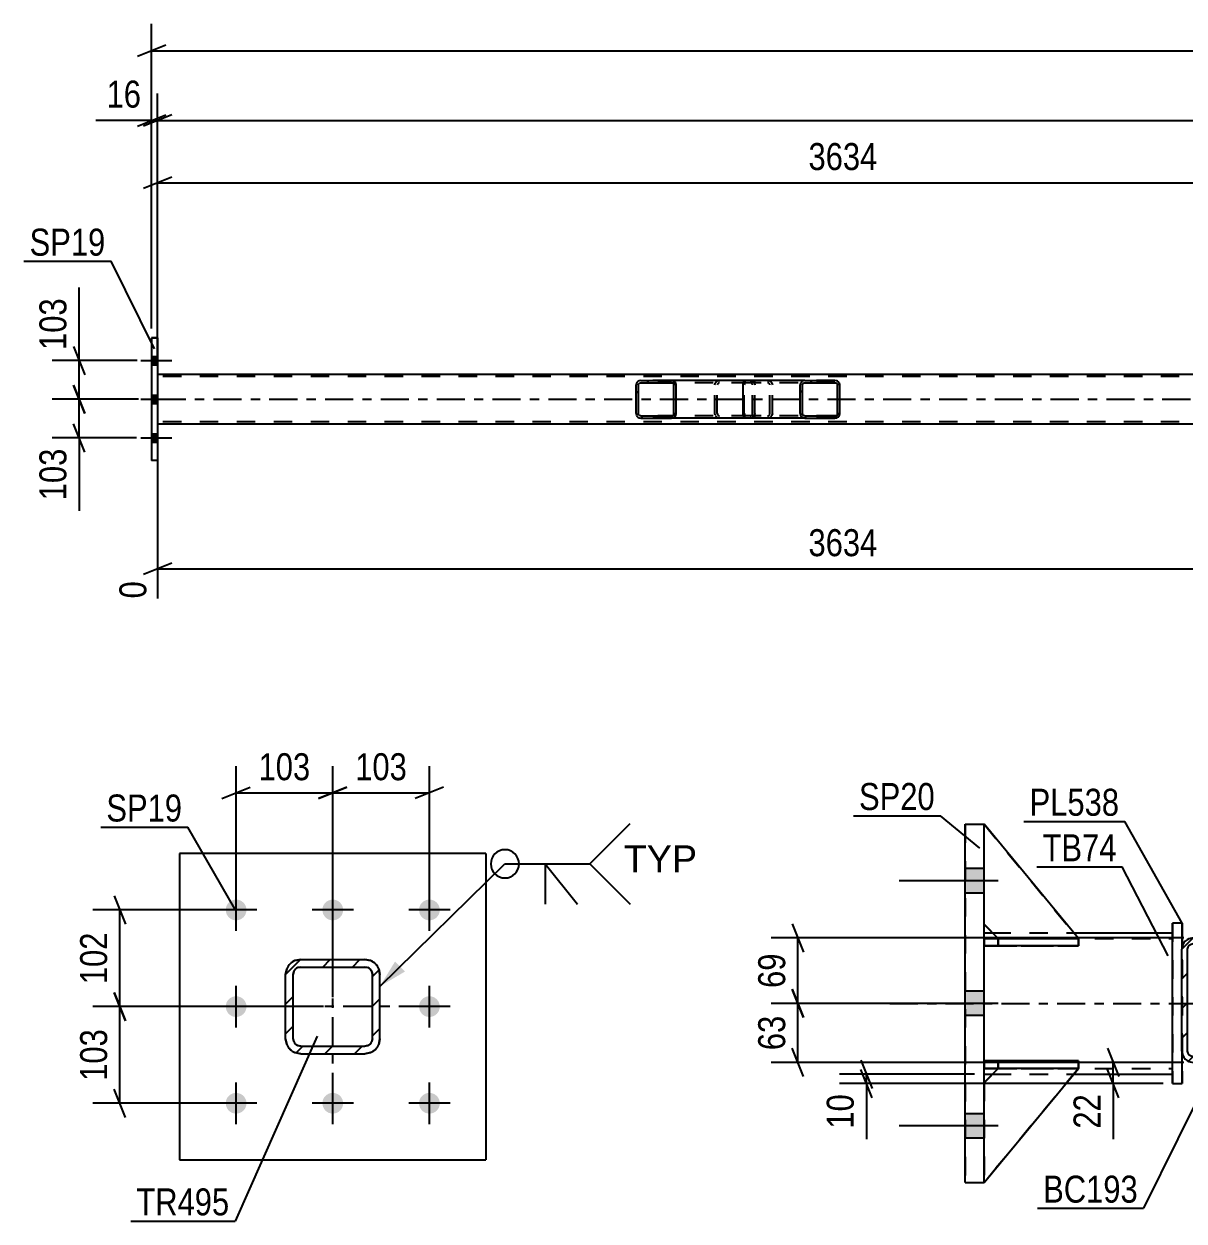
# Model space of a CAD drawing. Header units: millimetres. Extents: x 0 to 841, y 0 to 594.
# Drawn here: x 84.9 to 208, y 139 to 266 of the extents above; entities that cross this region are included whole.
import ezdxf

# ---------------------------------------------------------------- set-up
doc = ezdxf.new("R2010")
doc.units = ezdxf.units.MM
doc.linetypes.add('DXK_LINE_DOT2', pattern=[3.9198, 1.9599, -1.9599])
doc.linetypes.add('DXK_LINE_DOT3', pattern=[5.9187, 2.979, -0.9799, 0.9799, -0.9799])
doc.styles.add('Arial', font='ARIAL.TTF', dxfattribs={"height": 0.2})
doc.styles.add('Arial Narrow', font='ARIALN.TTF', dxfattribs={"height": 0.2})

# ---------------------------------------------------------------- blocks, each defined once
blk = doc.blocks.new('Bolt-318887337-7174 - 7061')
at = {"linetype": 'Continuous'}
for points in [[(107.42, 170.93, -1), (107.42, 173.13, -1)], [(117.67, 170.93, -1), (117.67, 173.13, -1)], [(127.92, 170.93, -1), (127.92, 173.13, -1)], [(107.42, 160.68, -1), (107.42, 162.88, -1)], [(127.92, 160.68, -1), (127.92, 162.88, -1)], [(107.42, 150.43, -1), (107.42, 152.63, -1)], [(117.67, 150.43, -1), (117.67, 152.63, -1)], [(127.92, 150.43, -1), (127.92, 152.63, -1)]]:
    blk.add_hatch(color=1, dxfattribs=at).paths.add_polyline_path(points)
at = {"color": 1, "linetype": 'Continuous'}
for p, q in [((107.42, 169.83), (107.42, 174.23)), ((117.67, 169.83), (117.67, 174.23)), ((127.92, 169.83), (127.92, 174.23)), ((109.62, 172.03), (105.22, 172.03)), ((119.87, 172.03), (115.47, 172.03)), ((130.12, 172.03), (125.72, 172.03)), ((107.42, 159.58), (107.42, 163.98)), ((127.92, 159.58), (127.92, 163.98)), ((109.62, 161.78), (105.22, 161.78)), ((130.12, 161.78), (125.72, 161.78)), ((107.42, 149.33), (107.42, 153.73)), ((117.67, 149.33), (117.67, 153.73)), ((127.92, 149.33), (127.92, 153.73)), ((109.62, 151.53), (105.22, 151.53)), ((119.87, 151.53), (115.47, 151.53)), ((130.12, 151.53), (125.72, 151.53))]:
    blk.add_line(p, q, dxfattribs=at)
blk = doc.blocks.new('Part-318887337-7181 - 7061')
at = {"linetype": 'Continuous'}
h = blk.add_hatch(dxfattribs=at)
h.set_pattern_fill('', scale=0.7, style=0, pattern_type=0)
h.set_pattern_definition([(45, (114.2654, 166.7812), (-1.57154, 1.57154), [])])
h.paths.add_polyline_path([(121.07, 166.78), (114.27, 166.78), (113.65, 166.66), (113.13, 166.31), (112.79, 165.79), (112.67, 165.18), (112.67, 158.38), (112.79, 157.77), (113.13, 157.25), (113.65, 156.9), (114.27, 156.78), (121.07, 156.78), (121.68, 156.9), (122.2, 157.25), (122.54, 157.77), (122.67, 158.38), (122.67, 165.18), (122.54, 165.79), (122.2, 166.31), (121.68, 166.66)])
h.paths.add_polyline_path([(121.8, 165.49), (121.87, 165.18), (121.87, 158.38), (121.8, 158.08), (121.63, 157.82), (121.37, 157.64), (121.07, 157.58), (114.27, 157.58), (113.96, 157.64), (113.7, 157.82), (113.53, 158.08), (113.47, 158.38), (113.47, 165.18), (113.53, 165.49), (113.7, 165.75), (113.96, 165.92), (114.27, 165.98), (121.07, 165.98), (121.37, 165.92), (121.63, 165.75)])
at = {"color": 7, "linetype": 'DXK_LINE_DOT3'}
for p, q in [((117.67, 151.78), (117.67, 171.78)), ((127.67, 161.78), (107.67, 161.78))]:
    blk.add_line(p, q, dxfattribs=at)
at = {"color": 7, "linetype": 'DXK_LINE_DOT2'}
for p, q in [((113.65, 166.66), (114.27, 166.78)), ((114.27, 166.78), (121.07, 166.78)), ((121.07, 166.78), (121.68, 166.66)), ((112.67, 165.18), (112.79, 165.79)), ((112.67, 158.38), (112.67, 165.18)), ((113.53, 165.49), (113.47, 165.18)), ((113.47, 158.38), (113.47, 165.18)), ((114.27, 165.98), (113.96, 165.92)), ((114.27, 165.98), (121.07, 165.98)), ((121.37, 165.92), (121.07, 165.98)), ((121.87, 165.18), (121.8, 165.49)), ((121.87, 158.38), (121.87, 165.18)), ((122.54, 165.79), (122.67, 165.18)), ((122.67, 158.38), (122.67, 165.18)), ((112.79, 157.77), (112.67, 158.38)), ((113.47, 158.38), (113.53, 158.08)), ((113.96, 157.64), (114.27, 157.58)), ((114.27, 157.58), (121.07, 157.58)), ((121.07, 157.58), (121.37, 157.64)), ((121.8, 158.08), (121.87, 158.38)), ((122.67, 158.38), (122.54, 157.77)), ((114.27, 156.78), (113.65, 156.9)), ((114.27, 156.78), (121.07, 156.78)), ((121.68, 156.9), (121.07, 156.78))]:
    blk.add_line(p, q, dxfattribs=at)
at = {"color": 2, "linetype": 'Continuous'}
for p, q in [((114.27, 166.78), (113.65, 166.66)), ((114.27, 166.78), (121.07, 166.78)), ((121.68, 166.66), (121.07, 166.78)), ((112.79, 165.79), (112.67, 165.18)), ((112.67, 158.38), (112.67, 165.18)), ((113.47, 165.18), (113.53, 165.49)), ((113.47, 158.38), (113.47, 165.18)), ((113.96, 165.92), (114.27, 165.98)), ((114.27, 165.98), (121.07, 165.98)), ((121.07, 165.98), (121.37, 165.92)), ((121.8, 165.49), (121.87, 165.18)), ((121.87, 158.38), (121.87, 165.18)), ((122.67, 165.18), (122.54, 165.79)), ((122.67, 158.38), (122.67, 165.18)), ((112.67, 158.38), (112.79, 157.77)), ((113.53, 158.08), (113.47, 158.38)), ((114.27, 157.58), (113.96, 157.64)), ((114.27, 157.58), (121.07, 157.58)), ((121.37, 157.64), (121.07, 157.58)), ((121.87, 158.38), (121.8, 158.08)), ((122.54, 157.77), (122.67, 158.38)), ((113.65, 156.9), (114.27, 156.78)), ((114.27, 156.78), (121.07, 156.78)), ((121.07, 156.78), (121.68, 156.9))]:
    blk.add_line(p, q, dxfattribs=at)
at = {"color": 7, "linetype": 'DXK_LINE_DOT2'}
for centre, radius, start, end in [((114.27, 165.18), 1.6, 112.5, 157.5), ((121.07, 165.18), 1.6, 22.5, 67.5), ((114.27, 165.18), 0.8, 112.5, 157.5), ((121.07, 165.18), 0.8, 22.5, 67.5), ((114.27, 158.38), 1.6, 202.5, 247.5), ((114.27, 158.38), 0.8, 202.5, 247.5), ((121.07, 158.38), 0.8, 292.5, 337.5), ((121.07, 158.38), 1.6, 292.5, 337.5)]:
    blk.add_arc(centre, radius, start, end, dxfattribs=at)
at = {"color": 2, "linetype": 'Continuous'}
for centre, radius, start, end in [((114.27, 165.18), 1.6, 112.5, 157.5), ((121.07, 165.18), 1.6, 22.5, 67.5), ((114.27, 165.18), 0.8, 112.5, 157.5), ((121.07, 165.18), 0.8, 22.5, 67.5), ((114.27, 158.38), 1.6, 202.5, 247.5), ((114.27, 158.38), 0.8, 202.5, 247.5), ((121.07, 158.38), 0.8, 292.5, 337.5), ((121.07, 158.38), 1.6, 292.5, 337.5)]:
    blk.add_arc(centre, radius, start, end, dxfattribs=at)
blk = doc.blocks.new('Part-318887337-7100 - 7061')
at = {"color": 2, "linetype": 'Continuous'}
for p, q in [((133.92, 178.03), (101.42, 178.03)), ((101.42, 178.03), (101.42, 145.53)), ((133.92, 178.03), (133.92, 145.53)), ((101.42, 145.53), (133.92, 145.53))]:
    blk.add_line(p, q, dxfattribs=at)
blk = doc.blocks.new('Part-318887337-2923 - 2764')
at = {"color": 2, "linetype": 'Continuous'}
for p, q in [((98.46, 232.69), (99.1, 232.69)), ((98.46, 232.69), (98.46, 232.69)), ((98.46, 232.69), (98.46, 219.69)), ((99.1, 232.69), (99.1, 232.69)), ((99.1, 232.69), (99.1, 219.69)), ((99.1, 219.69), (98.46, 219.69))]:
    blk.add_line(p, q, dxfattribs=at)
at = {"color": 7, "linetype": 'DXK_LINE_DOT2'}
for p, q in [((99.1, 232.69), (98.46, 232.69)), ((99.1, 219.69), (98.46, 219.69))]:
    blk.add_line(p, q, dxfattribs=at)
blk = doc.blocks.new('Part-318887337-2925 - 2764')
at = {"linetype": 'Continuous'}
h = blk.add_hatch(dxfattribs=at)
h.set_pattern_fill('', scale=0.7, style=0, pattern_type=0)
h.set_pattern_definition([(45, (154.053, 227.8962), (-1.57154, 1.57154), [])])
h.paths.add_polyline_path([(154.09, 227.71), (154.05, 227.9), (153.94, 228.05), (153.78, 228.16), (153.58, 228.19), (150.35, 228.19), (150.15, 228.16), (149.98, 228.05), (149.87, 227.9), (149.84, 227.71), (149.84, 224.67), (149.87, 224.49), (149.98, 224.33), (150.15, 224.23), (150.35, 224.19), (153.58, 224.19), (153.78, 224.23), (153.94, 224.33), (154.05, 224.49), (154.09, 224.67)])
h.paths.add_polyline_path([(153.82, 224.58), (153.76, 224.5), (153.68, 224.45), (153.58, 224.43), (150.35, 224.43), (150.25, 224.45), (150.17, 224.5), (150.11, 224.58), (150.09, 224.67), (150.09, 227.71), (150.11, 227.8), (150.17, 227.88), (150.25, 227.93), (150.35, 227.95), (153.58, 227.95), (153.68, 227.93), (153.76, 227.88), (153.82, 227.8), (153.84, 227.71), (153.84, 224.67)])
at = {"color": 2, "linetype": 'Continuous'}
for p, q in [((149.87, 227.9), (149.84, 227.71)), ((149.84, 224.67), (149.84, 227.71)), ((150.09, 227.71), (150.11, 227.8)), ((150.09, 224.67), (150.09, 227.71)), ((150.11, 227.8), (150.17, 227.88)), ((150.35, 228.19), (150.15, 228.16)), ((150.17, 227.88), (150.25, 227.93)), ((150.25, 227.93), (150.35, 227.95)), ((150.35, 228.19), (153.58, 228.19)), ((150.35, 227.95), (153.58, 227.95)), ((161.45, 228.19), (153.58, 228.19)), ((153.78, 228.16), (153.58, 228.19)), ((153.58, 227.95), (153.68, 227.93)), ((153.68, 227.93), (153.76, 227.88)), ((153.76, 227.88), (153.82, 227.8)), ((153.82, 227.8), (153.84, 227.71)), ((153.84, 224.67), (153.84, 227.71)), ((154.09, 227.71), (154.05, 227.9)), ((154.09, 224.67), (154.09, 227.71)), ((149.84, 224.67), (149.87, 224.49)), ((150.11, 224.58), (150.09, 224.67)), ((150.17, 224.5), (150.11, 224.58)), ((150.15, 224.23), (150.35, 224.19)), ((150.25, 224.45), (150.17, 224.5)), ((150.35, 224.43), (150.25, 224.45)), ((150.35, 224.43), (153.58, 224.43)), ((150.35, 224.19), (153.58, 224.19)), ((153.68, 224.45), (153.58, 224.43)), ((153.58, 224.19), (153.78, 224.23)), ((161.45, 224.19), (153.58, 224.19)), ((153.76, 224.5), (153.68, 224.45)), ((153.82, 224.58), (153.76, 224.5)), ((153.84, 224.67), (153.82, 224.58)), ((154.05, 224.49), (154.09, 224.67))]:
    blk.add_line(p, q, dxfattribs=at)
at = {"color": 7, "linetype": 'DXK_LINE_DOT2'}
for p, q in [((153.58, 228.19), (150.35, 228.19)), ((161.93, 227.95), (150.35, 227.95)), ((158.18, 227.71), (158.22, 227.9)), ((158.18, 224.67), (158.18, 227.71)), ((158.46, 227.8), (158.44, 227.71)), ((158.44, 224.67), (158.44, 227.71)), ((158.51, 227.88), (158.46, 227.8)), ((158.5, 228.16), (158.7, 228.19)), ((158.6, 227.93), (158.51, 227.88)), ((158.7, 227.95), (158.6, 227.93)), ((161.93, 228.19), (161.45, 228.19)), ((161.93, 228.19), (162.13, 228.16)), ((162.03, 227.93), (161.93, 227.95)), ((162.11, 227.88), (162.03, 227.93)), ((162.17, 227.8), (162.11, 227.88)), ((162.19, 227.71), (162.17, 227.8)), ((162.19, 224.67), (162.19, 227.71)), ((162.4, 227.9), (162.44, 227.71)), ((162.44, 224.67), (162.44, 227.71)), ((161.93, 224.43), (150.35, 224.43)), ((153.58, 224.19), (150.35, 224.19)), ((158.22, 224.49), (158.18, 224.67)), ((158.44, 224.67), (158.46, 224.58)), ((158.46, 224.58), (158.51, 224.5)), ((158.7, 224.19), (158.5, 224.23)), ((158.51, 224.5), (158.54, 224.49)), ((158.54, 224.49), (158.6, 224.45)), ((158.6, 224.45), (158.7, 224.43)), ((161.93, 224.19), (161.45, 224.19)), ((161.93, 224.43), (162.03, 224.45)), ((162.13, 224.23), (161.93, 224.19)), ((162.03, 224.45), (162.11, 224.5)), ((162.11, 224.5), (162.17, 224.58)), ((162.17, 224.58), (162.19, 224.67)), ((162.44, 224.67), (162.4, 224.49))]:
    blk.add_line(p, q, dxfattribs=at)
at = {"color": 2, "linetype": 'Continuous'}
for centre, start, end in [((150.33, 227.69), 110.7584, 155.6801), ((153.6, 227.69), 24.32, 69.2417), ((150.33, 224.69), 204.32, 249.2417), ((153.6, 224.69), 290.7584, 335.6801)]:
    blk.add_arc(centre, 0.496, start, end, dxfattribs=at)
at = {"color": 7, "linetype": 'DXK_LINE_DOT2'}
for centre, start, end in [((158.68, 227.69), 110.7584, 155.6801), ((161.95, 227.69), 24.32, 69.2417), ((158.68, 224.69), 204.32, 249.2417), ((161.95, 224.69), 290.7584, 335.6801)]:
    blk.add_arc(centre, 0.496, start, end, dxfattribs=at)
blk = doc.blocks.new('Part-318887337-2926 - 2764')
at = {"linetype": 'Continuous'}
h = blk.add_hatch(dxfattribs=at)
h.set_pattern_fill('', scale=0.7, style=0, pattern_type=0)
h.set_pattern_definition([(45, (171.398, 227.8962), (-1.57154, 1.57154), [])])
h.paths.add_polyline_path([(171.44, 227.71), (171.4, 227.9), (171.29, 228.05), (171.13, 228.16), (170.93, 228.19), (167.75, 228.19), (167.56, 228.16), (167.39, 228.05), (167.28, 227.9), (167.25, 227.71), (167.25, 224.67), (167.28, 224.49), (167.39, 224.33), (167.56, 224.23), (167.75, 224.19), (170.93, 224.19), (171.13, 224.23), (171.29, 224.33), (171.4, 224.49), (171.44, 224.67)])
h.paths.add_polyline_path([(171.17, 224.58), (171.11, 224.5), (171.03, 224.45), (170.93, 224.43), (167.75, 224.43), (167.65, 224.45), (167.57, 224.5), (167.52, 224.58), (167.5, 224.67), (167.5, 227.71), (167.52, 227.8), (167.57, 227.88), (167.65, 227.93), (167.75, 227.95), (170.93, 227.95), (171.03, 227.93), (171.11, 227.88), (171.17, 227.8), (171.18, 227.71), (171.18, 224.67)])
at = {"color": 2, "linetype": 'Continuous'}
for p, q in [((161.18, 227.71), (161.2, 227.9)), ((161.18, 224.67), (161.18, 227.71)), ((161.2, 227.9), (161.26, 228.05)), ((161.26, 228.05), (161.35, 228.16)), ((161.35, 228.16), (161.45, 228.19)), ((167.75, 228.19), (161.45, 228.19)), ((167.28, 227.9), (167.25, 227.71)), ((167.25, 224.67), (167.25, 227.71)), ((167.5, 227.71), (167.52, 227.8)), ((167.5, 224.67), (167.5, 227.71)), ((167.52, 227.8), (167.57, 227.88)), ((167.75, 228.19), (167.56, 228.16)), ((167.57, 227.88), (167.65, 227.93)), ((167.65, 227.93), (167.75, 227.95)), ((167.75, 228.19), (170.93, 228.19)), ((167.75, 227.95), (170.93, 227.95)), ((171.13, 228.16), (170.93, 228.19)), ((170.93, 227.95), (171.03, 227.93)), ((171.03, 227.93), (171.11, 227.88)), ((171.11, 227.88), (171.17, 227.8)), ((171.17, 227.8), (171.18, 227.71)), ((171.18, 224.67), (171.18, 227.71)), ((171.44, 227.71), (171.4, 227.9)), ((171.44, 224.67), (171.44, 227.71)), ((161.2, 224.49), (161.18, 224.67)), ((161.26, 224.33), (161.2, 224.49)), ((161.35, 224.23), (161.26, 224.33)), ((161.45, 224.19), (161.35, 224.23)), ((167.75, 224.19), (161.45, 224.19)), ((167.25, 224.67), (167.28, 224.49)), ((167.52, 224.58), (167.5, 224.67)), ((167.57, 224.5), (167.52, 224.58)), ((167.56, 224.23), (167.75, 224.19)), ((167.65, 224.45), (167.57, 224.5)), ((167.75, 224.43), (167.65, 224.45)), ((167.75, 224.43), (170.93, 224.43)), ((167.75, 224.19), (170.93, 224.19)), ((171.03, 224.45), (170.93, 224.43)), ((170.93, 224.19), (171.13, 224.23)), ((171.11, 224.5), (171.03, 224.45)), ((171.17, 224.58), (171.11, 224.5)), ((171.18, 224.67), (171.17, 224.58)), ((171.4, 224.49), (171.44, 224.67))]:
    blk.add_line(p, q, dxfattribs=at)
at = {"color": 7, "linetype": 'DXK_LINE_DOT2'}
for p, q in [((161.32, 227.8), (161.31, 227.71)), ((161.31, 224.67), (161.31, 227.71)), ((161.35, 227.88), (161.32, 227.8)), ((161.4, 227.93), (161.35, 227.88)), ((161.45, 227.95), (161.4, 227.93)), ((170.93, 227.95), (161.45, 227.95)), ((162.44, 227.95), (162.44, 228.19)), ((163.78, 228.19), (163.98, 228.16)), ((163.88, 227.93), (163.78, 227.95)), ((163.96, 227.88), (163.88, 227.93)), ((164.02, 227.8), (163.96, 227.88)), ((164.03, 227.71), (164.02, 227.8)), ((164.03, 224.67), (164.03, 227.71)), ((164.25, 227.9), (164.29, 227.71)), ((164.29, 224.67), (164.29, 227.71)), ((170.93, 228.19), (167.75, 228.19)), ((161.31, 224.67), (161.32, 224.58)), ((161.32, 224.58), (161.35, 224.5)), ((161.35, 224.5), (161.4, 224.45)), ((161.4, 224.45), (161.45, 224.43)), ((170.93, 224.43), (161.45, 224.43)), ((163.78, 224.19), (161.45, 224.19)), ((162.44, 224.19), (162.44, 224.43)), ((163.78, 224.43), (163.88, 224.45)), ((163.98, 224.23), (163.78, 224.19)), ((163.88, 224.45), (163.96, 224.5)), ((163.96, 224.5), (164.02, 224.58)), ((164.02, 224.58), (164.03, 224.67)), ((164.29, 224.67), (164.25, 224.49)), ((170.93, 224.19), (167.75, 224.19))]:
    blk.add_line(p, q, dxfattribs=at)
for centre, start, end in [((163.8, 227.7), 23.8494, 68.8059), ((163.8, 224.69), 291.1941, 336.1506)]:
    blk.add_arc(centre, 0.492, start, end, dxfattribs=at)
at = {"color": 2, "linetype": 'Continuous'}
for centre, start, end in [((167.73, 227.7), 111.1941, 156.1506), ((170.95, 227.7), 23.8494, 68.8059), ((167.73, 224.69), 203.8494, 248.8059), ((170.95, 224.69), 291.1941, 336.1506)]:
    blk.add_arc(centre, 0.492, start, end, dxfattribs=at)
blk = doc.blocks.new('Part-318887337-2993 - 2764')
at = {"color": 2, "linetype": 'Continuous'}
for p, q in [((767.98, 228.83), (99.1, 228.83)), ((243.65, 223.55), (99.1, 223.55))]:
    blk.add_line(p, q, dxfattribs=at)
at = {"color": 7, "linetype": 'DXK_LINE_DOT2'}
for p, q in [((99.1, 228.83), (99.1, 223.55)), ((767.98, 228.59), (99.1, 228.59)), ((767.98, 223.79), (99.1, 223.79))]:
    blk.add_line(p, q, dxfattribs=at)
at = {"color": 7, "linetype": 'DXK_LINE_DOT3'}
blk.add_line((99.1, 226.19), (767.98, 226.19), dxfattribs=at)
blk = doc.blocks.new('Bolt-318887337-3040 - 2764')
at = {"linetype": 'Continuous'}
for points in [[(99.1, 229.85), (99.1, 230.73), (98.46, 230.73), (98.46, 229.85)], [(99.1, 229.85), (99.1, 230.73), (98.46, 230.73), (98.46, 229.85)], [(99.1, 229.85), (99.1, 230.73), (98.46, 230.73), (98.46, 229.85)], [(99.1, 225.75), (99.1, 226.63), (98.46, 226.63), (98.46, 225.75)], [(99.1, 225.75), (99.1, 226.63), (98.46, 226.63), (98.46, 225.75)], [(99.1, 221.65), (99.1, 222.53), (98.46, 222.53), (98.46, 221.65)], [(99.1, 221.65), (99.1, 222.53), (98.46, 222.53), (98.46, 221.65)], [(99.1, 221.65), (99.1, 222.53), (98.46, 222.53), (98.46, 221.65)]]:
    blk.add_hatch(color=1, dxfattribs=at).paths.add_polyline_path(points)
at = {"color": 1, "linetype": 'Continuous'}
for p, q in [((97.3, 230.29), (100.62, 230.29)), ((97.3, 230.29), (100.62, 230.29)), ((97.3, 230.29), (100.62, 230.29)), ((98.46, 230.73), (99.1, 230.73)), ((98.46, 230.73), (99.1, 230.73)), ((98.46, 230.73), (99.1, 230.73)), ((98.46, 229.85), (99.1, 229.85)), ((98.46, 229.85), (99.1, 229.85)), ((98.46, 229.85), (99.1, 229.85)), ((97.3, 226.19), (100.62, 226.19)), ((97.3, 226.19), (100.62, 226.19)), ((98.46, 226.63), (99.1, 226.63)), ((98.46, 226.63), (99.1, 226.63)), ((98.46, 225.75), (99.1, 225.75)), ((98.46, 225.75), (99.1, 225.75)), ((98.46, 222.53), (99.1, 222.53)), ((98.46, 222.53), (99.1, 222.53)), ((98.46, 222.53), (99.1, 222.53)), ((97.3, 222.09), (100.62, 222.09)), ((97.3, 222.09), (100.62, 222.09)), ((97.3, 222.09), (100.62, 222.09)), ((98.46, 221.65), (99.1, 221.65)), ((98.46, 221.65), (99.1, 221.65)), ((98.46, 221.65), (99.1, 221.65))]:
    blk.add_line(p, q, dxfattribs=at)
blk = doc.blocks.new('Part-318887337-6647 - 6529')
at = {"linetype": 'Continuous'}
h = blk.add_hatch(dxfattribs=at)
h.set_pattern_fill('', scale=0.7, style=0, pattern_type=0)
h.set_pattern_definition([(45, (208.926, 169.067), (-1.57154, 1.57154), [])])
h.paths.add_polyline_path([(219.73, 169.07), (208.93, 169.07), (208.47, 168.98), (208.08, 168.72), (207.82, 168.33), (207.73, 167.87), (207.73, 157.07), (207.82, 156.61), (208.08, 156.22), (208.47, 155.96), (208.93, 155.87), (219.73, 155.87), (220.19, 155.96), (220.57, 156.22), (220.83, 156.61), (220.93, 157.07), (220.93, 167.87), (220.83, 168.33), (220.57, 168.72), (220.19, 168.98)])
h.paths.add_polyline_path([(220.28, 168.1), (220.33, 167.87), (220.33, 157.07), (220.28, 156.84), (220.15, 156.64), (219.96, 156.51), (219.73, 156.47), (208.93, 156.47), (208.7, 156.51), (208.5, 156.64), (208.37, 156.84), (208.33, 157.07), (208.33, 167.87), (208.37, 168.1), (208.5, 168.29), (208.7, 168.42), (208.93, 168.47), (219.73, 168.47), (219.96, 168.42), (220.15, 168.29)])
at = {"color": 2, "linetype": 'Continuous'}
for p, q in [((208.93, 169.07), (208.47, 168.98)), ((208.93, 169.07), (208.93, 169.07)), ((208.93, 169.07), (219.73, 169.07)), ((219.73, 169.07), (219.73, 169.07)), ((220.19, 168.98), (219.73, 169.07)), ((207.82, 168.33), (207.73, 167.87)), ((207.73, 167.87), (207.73, 167.87)), ((207.73, 157.07), (207.73, 167.87)), ((208.33, 167.87), (208.37, 168.1)), ((208.33, 167.87), (208.33, 167.87)), ((208.33, 157.07), (208.33, 167.87)), ((208.37, 168.1), (208.5, 168.29)), ((208.5, 168.29), (208.7, 168.42)), ((208.7, 168.42), (208.93, 168.47)), ((208.93, 168.47), (208.93, 168.47)), ((208.93, 168.47), (219.73, 168.47)), ((219.73, 168.47), (219.73, 168.47)), ((219.73, 168.47), (219.96, 168.42)), ((219.96, 168.42), (220.15, 168.29)), ((220.15, 168.29), (220.28, 168.1)), ((220.28, 168.1), (220.33, 167.87)), ((220.33, 167.87), (220.33, 167.87)), ((220.33, 157.07), (220.33, 167.87)), ((220.93, 167.87), (220.83, 168.33)), ((220.93, 167.87), (220.93, 167.87)), ((220.93, 157.07), (220.93, 167.87)), ((207.73, 157.07), (207.73, 157.07)), ((207.73, 157.07), (207.82, 156.61)), ((208.33, 157.07), (208.33, 157.07)), ((208.37, 156.84), (208.33, 157.07)), ((208.5, 156.64), (208.37, 156.84)), ((208.7, 156.51), (208.5, 156.64)), ((208.93, 156.47), (208.7, 156.51)), ((208.93, 156.47), (208.93, 156.47)), ((208.93, 156.47), (219.73, 156.47)), ((219.96, 156.51), (219.73, 156.47)), ((219.73, 156.47), (219.73, 156.47)), ((220.15, 156.64), (219.96, 156.51)), ((220.28, 156.84), (220.15, 156.64)), ((220.33, 157.07), (220.28, 156.84)), ((220.33, 157.07), (220.33, 157.07)), ((220.83, 156.61), (220.93, 157.07)), ((220.93, 157.07), (220.93, 157.07)), ((208.47, 155.96), (208.93, 155.87)), ((208.93, 155.87), (208.93, 155.87)), ((208.93, 155.87), (219.73, 155.87)), ((219.73, 155.87), (220.19, 155.96)), ((219.73, 155.87), (219.73, 155.87))]:
    blk.add_line(p, q, dxfattribs=at)
at = {"color": 7, "linetype": 'DXK_LINE_DOT3'}
blk.add_line((214.33, 162.47), (214.33, 162.47), dxfattribs=at)
at = {"color": 2, "linetype": 'Continuous'}
for centre, start, end in [((208.93, 167.87), 112.5, 157.5), ((219.73, 167.87), 22.5, 67.5), ((208.93, 157.07), 202.5, 247.5), ((219.73, 157.07), 292.5, 337.5)]:
    blk.add_arc(centre, 1.2, start, end, dxfattribs=at)
blk = doc.blocks.new('Part-318887337-6666 - 6529')
at = {"color": 2, "linetype": 'Continuous'}
for p, q in [((206.74, 153.62), (206.74, 170.62)), ((207.74, 170.62), (206.74, 170.62)), ((207.74, 167.92), (207.74, 170.62)), ((207.74, 153.62), (207.74, 157.01)), ((206.74, 153.62), (207.74, 153.62))]:
    blk.add_line(p, q, dxfattribs=at)
at = {"color": 7, "linetype": 'DXK_LINE_DOT2'}
for p, q in [((206.74, 170.62), (206.74, 153.62)), ((207.74, 170.62), (207.74, 153.62)), ((207.74, 157.01), (207.74, 167.92))]:
    blk.add_line(p, q, dxfattribs=at)
blk = doc.blocks.new('Part-318887337-6681 - 6529')
at = {"color": 7, "linetype": 'DXK_LINE_DOT2'}
for p, q in [((188.24, 155.21), (186.74, 153.71)), ((186.74, 143.12), (196.74, 155.21)), ((186.74, 153.71), (188.24, 155.21)), ((196.74, 155.21), (186.74, 143.12)), ((196.74, 155.21), (188.24, 155.21)), ((188.24, 155.21), (188.24, 155.21)), ((188.24, 155.21), (196.74, 155.21)), ((196.74, 155.21), (196.74, 155.21)), ((186.74, 153.71), (186.74, 143.12))]:
    blk.add_line(p, q, dxfattribs=at)
blk = doc.blocks.new('Part-318887337-6683 - 6529')
at = {"color": 7, "linetype": 'DXK_LINE_DOT2'}
for p, q in [((186.74, 170.51), (186.74, 181.12)), ((186.74, 181.12), (196.74, 169.01)), ((186.74, 181.12), (196.74, 169.01)), ((188.24, 169.01), (186.74, 170.51)), ((188.24, 169.01), (186.74, 170.51)), ((196.74, 169.01), (188.24, 169.01)), ((188.24, 169.01), (188.24, 169.01)), ((188.24, 169.01), (196.74, 169.01)), ((196.74, 169.01), (196.74, 169.01))]:
    blk.add_line(p, q, dxfattribs=at)
blk = doc.blocks.new('Bolt-318887337-6606 - 6529')
at = {"linetype": 'Continuous'}
for points in [[(186.74, 173.82), (186.74, 176.42), (184.74, 176.42), (184.74, 173.82)], [(186.74, 173.82), (186.74, 176.42), (184.74, 176.42), (184.74, 173.82)], [(186.74, 173.82), (186.74, 176.42), (184.74, 176.42), (184.74, 173.82)], [(186.74, 160.82), (186.74, 163.42), (184.74, 163.42), (184.74, 160.82)], [(186.74, 160.82), (186.74, 163.42), (184.74, 163.42), (184.74, 160.82)], [(186.74, 147.82), (186.74, 150.42), (184.74, 150.42), (184.74, 147.82)], [(186.74, 147.82), (186.74, 150.42), (184.74, 150.42), (184.74, 147.82)], [(186.74, 147.82), (186.74, 150.42), (184.74, 150.42), (184.74, 147.82)]]:
    blk.add_hatch(color=1, dxfattribs=at).paths.add_polyline_path(points)
at = {"color": 1, "linetype": 'Continuous'}
for p, q in [((186.74, 176.42), (184.74, 176.42)), ((186.74, 176.42), (184.74, 176.42)), ((186.74, 176.42), (184.74, 176.42)), ((188.24, 175.12), (177.74, 175.12)), ((188.24, 175.12), (177.74, 175.12)), ((188.24, 175.12), (177.74, 175.12)), ((186.74, 173.82), (184.74, 173.82)), ((186.74, 173.82), (184.74, 173.82)), ((186.74, 173.82), (184.74, 173.82)), ((186.74, 163.42), (184.74, 163.42)), ((186.74, 163.42), (184.74, 163.42)), ((188.24, 162.12), (177.74, 162.12)), ((188.24, 162.12), (177.74, 162.12)), ((186.74, 160.82), (184.74, 160.82)), ((186.74, 160.82), (184.74, 160.82)), ((186.74, 150.42), (184.74, 150.42)), ((186.74, 150.42), (184.74, 150.42)), ((186.74, 150.42), (184.74, 150.42)), ((188.24, 149.12), (177.74, 149.12)), ((188.24, 149.12), (177.74, 149.12)), ((188.24, 149.12), (177.74, 149.12)), ((186.74, 147.82), (184.74, 147.82)), ((186.74, 147.82), (184.74, 147.82)), ((186.74, 147.82), (184.74, 147.82))]:
    blk.add_line(p, q, dxfattribs=at)
blk = doc.blocks.new('Part-318887337-6671 - 6529')
at = {"color": 2, "linetype": 'Continuous'}
for p, q in [((186.74, 169.62), (187.63, 169.62)), ((196.23, 169.62), (206.74, 169.62)), ((186.74, 154.62), (187.65, 154.62)), ((196.25, 154.62), (206.74, 154.62))]:
    blk.add_line(p, q, dxfattribs=at)
at = {"color": 7, "linetype": 'DXK_LINE_DOT2'}
for p, q in [((186.74, 154.62), (186.74, 169.62)), ((186.74, 169.02), (206.74, 169.02)), ((187.63, 169.62), (196.23, 169.62)), ((206.74, 154.62), (206.74, 169.62)), ((186.74, 155.22), (206.74, 155.22)), ((187.65, 154.62), (196.25, 154.62))]:
    blk.add_line(p, q, dxfattribs=at)
at = {"color": 7, "linetype": 'DXK_LINE_DOT3'}
blk.add_line((176.74, 162.12), (216.74, 162.12), dxfattribs=at)
blk = doc.blocks.new('Part-318887337-6680 - 6529')
at = {"color": 2, "linetype": 'Continuous'}
for p, q in [((188.24, 155.21), (186.74, 153.71)), ((186.74, 143.12), (196.74, 155.21)), ((196.74, 155.21), (188.24, 155.21)), ((188.24, 155.21), (188.24, 155.21)), ((196.74, 155.21), (196.74, 155.21))]:
    blk.add_line(p, q, dxfattribs=at)
at = {"color": 7, "linetype": 'DXK_LINE_DOT2'}
for p, q in [((186.74, 153.71), (188.24, 155.21)), ((186.74, 143.12), (196.74, 155.21)), ((188.24, 155.21), (196.74, 155.21)), ((186.74, 153.71), (186.74, 143.12))]:
    blk.add_line(p, q, dxfattribs=at)
blk = doc.blocks.new('Part-318887337-6682 - 6529')
at = {"color": 2, "linetype": 'Continuous'}
for p, q in [((196.74, 169.01), (186.74, 181.12)), ((188.23, 169.02), (186.74, 170.51)), ((195.49, 169.01), (196.74, 169.01)), ((196.74, 169.01), (196.74, 169.01))]:
    blk.add_line(p, q, dxfattribs=at)
at = {"color": 7, "linetype": 'DXK_LINE_DOT2'}
for p, q in [((186.74, 170.51), (186.74, 181.12)), ((186.74, 181.12), (196.74, 169.01)), ((188.24, 169.01), (186.74, 170.51)), ((188.24, 169.01), (188.23, 169.02)), ((196.74, 169.01), (188.24, 169.01)), ((188.24, 169.01), (188.24, 169.01)), ((188.24, 169.01), (195.49, 169.01))]:
    blk.add_line(p, q, dxfattribs=at)
blk = doc.blocks.new('Part-318887337-6684 - 6529')
at = {"color": 7, "linetype": 'DXK_LINE_DOT2'}
for p, q in [((186.74, 156.02), (188.24, 156.02)), ((196.74, 156.02), (186.74, 156.02)), ((186.74, 156.02), (186.74, 156.02)), ((186.74, 156.02), (186.74, 155.22)), ((186.74, 156.02), (186.74, 155.22)), ((188.24, 155.22), (186.74, 155.22)), ((186.74, 155.22), (196.74, 155.22)), ((186.74, 155.22), (186.74, 155.22)), ((188.24, 156.02), (196.74, 156.02)), ((188.24, 156.02), (188.24, 155.22)), ((196.74, 155.22), (188.24, 155.22)), ((196.74, 156.02), (196.74, 155.22))]:
    blk.add_line(p, q, dxfattribs=at)
blk = doc.blocks.new('Part-318887337-6685 - 6529')
at = {"color": 7, "linetype": 'DXK_LINE_DOT2'}
for p, q in [((186.74, 169.02), (188.24, 169.02)), ((196.74, 169.02), (186.74, 169.02)), ((186.74, 169.02), (186.74, 169.02)), ((186.74, 169.02), (186.74, 168.22)), ((186.74, 169.02), (186.74, 168.22)), ((188.24, 169.02), (196.74, 169.02)), ((188.24, 169.02), (188.24, 168.22)), ((196.74, 169.02), (196.74, 168.22)), ((188.24, 168.22), (186.74, 168.22)), ((186.74, 168.22), (196.74, 168.22)), ((186.74, 168.22), (186.74, 168.22)), ((196.74, 168.22), (188.24, 168.22))]:
    blk.add_line(p, q, dxfattribs=at)
blk = doc.blocks.new('Part-318887337-6686 - 6529')
at = {"color": 2, "linetype": 'Continuous'}
for p, q in [((186.74, 155.22), (186.74, 156.02)), ((196.74, 156.02), (186.74, 156.02)), ((196.74, 155.22), (186.74, 155.22)), ((186.74, 155.22), (186.74, 155.22)), ((196.74, 155.22), (196.74, 156.02))]:
    blk.add_line(p, q, dxfattribs=at)
at = {"color": 7, "linetype": 'DXK_LINE_DOT2'}
for p, q in [((188.24, 156.02), (186.74, 156.02)), ((186.74, 155.22), (188.24, 155.22)), ((188.24, 155.22), (188.24, 156.02)), ((196.74, 156.02), (188.24, 156.02)), ((188.24, 155.22), (196.74, 155.22))]:
    blk.add_line(p, q, dxfattribs=at)
blk = doc.blocks.new('Part-318887337-6687 - 6529')
at = {"color": 2, "linetype": 'Continuous'}
for p, q in [((186.74, 168.22), (186.74, 169.02)), ((186.74, 169.02), (195.49, 169.02)), ((196.74, 169.02), (196.73, 169.02)), ((196.74, 168.22), (196.74, 169.02)), ((196.74, 168.22), (186.74, 168.22)), ((186.74, 168.22), (186.74, 168.22))]:
    blk.add_line(p, q, dxfattribs=at)
at = {"color": 7, "linetype": 'DXK_LINE_DOT2'}
for p, q in [((188.24, 169.02), (186.74, 169.02)), ((188.24, 168.22), (188.24, 169.02)), ((188.24, 169.02), (196.73, 169.02)), ((186.74, 168.22), (188.24, 168.22)), ((188.24, 168.22), (196.74, 168.22))]:
    blk.add_line(p, q, dxfattribs=at)
blk = doc.blocks.new('Part-318887337-6697 - 6529')
at = {"color": 2, "linetype": 'Continuous'}
for p, q in [((184.74, 181.12), (184.74, 181.12)), ((184.74, 181.12), (186.74, 181.12)), ((184.74, 143.12), (184.74, 181.12)), ((186.74, 143.12), (186.74, 181.12)), ((184.74, 143.12), (184.74, 143.12)), ((184.74, 143.12), (186.74, 143.12))]:
    blk.add_line(p, q, dxfattribs=at)
at = {"color": 7, "linetype": 'DXK_LINE_DOT2'}
for p, q in [((184.74, 181.12), (184.74, 143.12)), ((186.74, 143.12), (186.74, 181.12))]:
    blk.add_line(p, q, dxfattribs=at)
blk = doc.blocks.new('StraightDimension-318887337-7233 - 7061')
at = {"color": 7, "linetype": 'Continuous'}
for p, q in [((94.49, 163.28), (95.69, 160.28)), ((116.67, 161.78), (92.24, 161.78)), ((95.09, 151.53), (95.09, 161.78)), ((95.69, 150.03), (94.49, 153.03)), ((106.42, 151.53), (92.24, 151.53))]:
    blk.add_line(p, q, dxfattribs=at)
at = {"color": 0}
blk.add_wipeout([(94.34, 160), (90.14, 160), (90.14, 153.31), (94.34, 153.31)], dxfattribs=at)
at = {"color": 3, "style": 'Arial Narrow'}
blk.add_text('103', height=2.863, rotation=90.0002, dxfattribs=at).set_placement((93.74, 153.91))
blk = doc.blocks.new('StraightDimension-318887337-7250 - 7061')
at = {"color": 7, "linetype": 'Continuous'}
for p, q in [((94.49, 173.53), (95.69, 170.53)), ((106.42, 172.03), (92.24, 172.03)), ((95.09, 161.78), (95.09, 172.03)), ((95.69, 160.28), (94.49, 163.28)), ((116.67, 161.78), (92.24, 161.78))]:
    blk.add_line(p, q, dxfattribs=at)
at = {"color": 0}
blk.add_wipeout([(94.34, 170.25), (90.14, 170.25), (90.14, 163.56), (94.34, 163.56)], dxfattribs=at)
at = {"color": 3, "style": 'Arial Narrow'}
blk.add_text('102', height=2.863, rotation=90.0002, dxfattribs=at).set_placement((93.74, 164.16))
blk = doc.blocks.new('StraightDimension-318887337-7268 - 7061')
at = {"color": 7, "linetype": 'Continuous'}
for p, q in [((107.42, 173.03), (107.42, 187.29)), ((117.67, 162.78), (117.67, 187.29)), ((105.92, 183.84), (108.92, 185.04)), ((107.42, 184.44), (117.67, 184.44)), ((119.17, 185.04), (116.17, 183.84))]:
    blk.add_line(p, q, dxfattribs=at)
at = {"color": 0}
blk.add_wipeout([(115.88, 185.19), (115.88, 189.39), (109.2, 189.39), (109.2, 185.19)], dxfattribs=at)
at = {"color": 3, "style": 'Arial Narrow'}
blk.add_text('103', height=2.863, dxfattribs=at).set_placement((109.8, 185.79))
blk = doc.blocks.new('StraightDimension-318887337-7285 - 7061')
at = {"color": 7, "linetype": 'Continuous'}
for p, q in [((117.67, 162.78), (117.67, 187.29)), ((127.92, 173.03), (127.92, 187.29)), ((116.17, 183.84), (119.17, 185.04)), ((117.67, 184.44), (127.92, 184.44)), ((129.42, 185.04), (126.42, 183.84))]:
    blk.add_line(p, q, dxfattribs=at)
at = {"color": 0}
blk.add_wipeout([(126.13, 185.19), (126.13, 189.39), (119.45, 189.39), (119.45, 185.19)], dxfattribs=at)
at = {"color": 3, "style": 'Arial Narrow'}
blk.add_text('103', height=2.863, dxfattribs=at).set_placement((120.05, 185.79))
blk = doc.blocks.new('StraightDimension-318887337-3181 - 2764')
at = {"color": 7, "linetype": 'Continuous'}
for p, q in [((90.77, 230.29), (90.77, 238.03)), ((90.77, 230.29), (90.77, 238.03)), ((90.17, 231.79), (91.37, 228.79)), ((96.93, 230.29), (87.92, 230.29)), ((90.77, 226.19), (90.77, 230.29)), ((91.37, 224.69), (90.17, 227.69)), ((97.06, 226.19), (87.92, 226.19))]:
    blk.add_line(p, q, dxfattribs=at)
at = {"color": 0}
blk.add_wipeout([(90.02, 237.5), (85.82, 237.5), (85.82, 230.82), (90.02, 230.82)], dxfattribs=at)
at = {"color": 3, "style": 'Arial Narrow'}
blk.add_text('103', height=2.863, rotation=90.0002, dxfattribs=at).set_placement((89.42, 231.42))
blk = doc.blocks.new('StraightDimension-318887337-3075 - 2764')
at = {"color": 7, "linetype": 'Continuous'}
for p, q in [((99.1, 222.55), (99.1, 205.07)), ((244.45, 214.16), (244.45, 199.59)), ((100.6, 208.8), (97.6, 207.6)), ((242.95, 207.6), (245.95, 208.8)), ((99.1, 208.2), (244.45, 208.2))]:
    blk.add_line(p, q, dxfattribs=at)
at = {"color": 0}
blk.add_wipeout([(176.03, 208.95), (176.03, 213.15), (167.52, 213.15), (167.52, 208.95)], dxfattribs=at)
at = {"color": 3, "style": 'Arial Narrow'}
blk.add_text('3634', height=2.863, dxfattribs=at).set_placement((168.12, 209.55))
at = {"color": 0, "linetype": 'Continuous'}
for points in [[(98.5, 207.5), (94.3, 207.5), (94.3, 204.47), (98.5, 204.47)], [(243.85, 207.5), (239.65, 207.5), (239.65, 198.99), (243.85, 198.99)]]:
    blk.add_wipeout(points, dxfattribs=at)
at = {"color": 3, "linetype": 'Continuous', "style": 'Arial Narrow'}
for s, height, p in [('0', 2.86, (97.9, 205.07)), ('3634', 2.863, (243.25, 199.59))]:
    blk.add_text(s, height=height, rotation=90.0002, dxfattribs=at).set_placement(p)
blk = doc.blocks.new('StraightDimension-318887337-3168 - 2764')
at = {"color": 7, "linetype": 'Continuous'}
for p, q in [((90.17, 227.69), (91.37, 224.69)), ((97.06, 226.19), (87.92, 226.19)), ((90.77, 222.09), (90.77, 226.19)), ((91.37, 220.59), (90.17, 223.59)), ((96.87, 222.09), (87.92, 222.09)), ((90.77, 222.09), (90.77, 214.36)), ((90.77, 222.09), (90.77, 214.36))]:
    blk.add_line(p, q, dxfattribs=at)
at = {"color": 0}
blk.add_wipeout([(90.02, 221.57), (85.82, 221.57), (85.82, 214.88), (90.02, 214.88)], dxfattribs=at)
at = {"color": 3, "style": 'Arial Narrow'}
blk.add_text('103', height=2.863, rotation=90.0002, dxfattribs=at).set_placement((89.42, 215.48))
blk = doc.blocks.new('StraightDimension-318887337-3195 - 2764')
at = {"color": 7, "linetype": 'Continuous'}
for p, q in [((99.1, 229.83), (99.1, 252)), ((244.45, 238.24), (244.45, 252)), ((100.6, 249.75), (97.6, 248.55)), ((99.1, 249.15), (244.45, 249.15)), ((242.95, 248.55), (245.95, 249.75))]:
    blk.add_line(p, q, dxfattribs=at)
at = {"color": 0}
blk.add_wipeout([(176.03, 249.9), (176.03, 254.1), (167.52, 254.1), (167.52, 249.9)], dxfattribs=at)
at = {"color": 3, "style": 'Arial Narrow'}
blk.add_text('3634', height=2.863, dxfattribs=at).set_placement((168.12, 250.5))
blk = doc.blocks.new('StraightDimension-318887337-3214 - 2764')
at = {"color": 7, "linetype": 'Continuous'}
for p, q in [((98.46, 233.69), (98.46, 266)), ((99.96, 263.75), (96.96, 262.55)), ((98.46, 263.15), (778.84, 263.15))]:
    blk.add_line(p, q, dxfattribs=at)
blk = doc.blocks.new('StraightDimension-318887337-7558 - 2764')
at = {"color": 7, "linetype": 'Continuous'}
for p, q in [((99.1, 233.69), (99.1, 258.62)), ((100.6, 256.37), (97.6, 255.17)), ((99.1, 255.77), (778.2, 255.77))]:
    blk.add_line(p, q, dxfattribs=at)
blk = doc.blocks.new('StraightDimension-318887337-7559 - 2764')
at = {"color": 7, "linetype": 'Continuous'}
for p, q in [((98.46, 233.69), (98.46, 258.62)), ((99.1, 233.69), (99.1, 258.62)), ((98.46, 255.77), (92.55, 255.77)), ((98.46, 255.77), (92.55, 255.77)), ((96.96, 255.17), (99.96, 256.37)), ((100.6, 256.37), (97.6, 255.17)), ((98.46, 255.77), (99.1, 255.77))]:
    blk.add_line(p, q, dxfattribs=at)
at = {"color": 0}
blk.add_wipeout([(97.93, 256.52), (97.93, 260.72), (93.08, 260.72), (93.08, 256.52)], dxfattribs=at)
at = {"color": 3, "style": 'Arial Narrow'}
blk.add_text('16', height=2.863, dxfattribs=at).set_placement((93.68, 257.12))
blk = doc.blocks.new('StraightDimension-318887337-6733 - 6529')
at = {"color": 7, "linetype": 'Continuous'}
for p, q in [((199.84, 157.37), (201.04, 154.37)), ((207.93, 155.87), (197.59, 155.87)), ((201.04, 152.12), (199.84, 155.12)), ((200.44, 153.62), (200.44, 155.87)), ((205.74, 153.62), (197.59, 153.62)), ((200.44, 153.62), (200.44, 147.71)), ((200.44, 153.62), (200.44, 147.71))]:
    blk.add_line(p, q, dxfattribs=at)
at = {"color": 0}
blk.add_wipeout([(199.69, 153.09), (195.49, 153.09), (195.49, 148.24), (199.69, 148.24)], dxfattribs=at)
at = {"color": 3, "style": 'Arial Narrow'}
blk.add_text('22', height=2.863, rotation=90.0002, dxfattribs=at).set_placement((199.09, 148.84))
blk = doc.blocks.new('StraightDimension-318887337-6744 - 6529')
at = {"color": 7, "linetype": 'Continuous'}
for p, q in [((173.67, 156.11), (174.87, 153.11)), ((174.87, 152.12), (173.67, 155.12)), ((185.74, 154.61), (171.42, 154.61)), ((174.27, 153.62), (174.27, 154.61)), ((205.74, 153.62), (171.42, 153.62)), ((174.27, 153.62), (174.27, 147.71)), ((174.27, 153.62), (174.27, 147.71))]:
    blk.add_line(p, q, dxfattribs=at)
at = {"color": 0}
blk.add_wipeout([(173.52, 153.09), (169.32, 153.09), (169.32, 148.24), (173.52, 148.24)], dxfattribs=at)
at = {"color": 3, "style": 'Arial Narrow'}
blk.add_text('10', height=2.863, rotation=90.0002, dxfattribs=at).set_placement((172.92, 148.84))
blk = doc.blocks.new('StraightDimension-318887337-6766 - 6529')
at = {"color": 7, "linetype": 'Continuous'}
for p, q in [((166.4, 163.62), (167.6, 160.62)), ((179.24, 162.12), (164.15, 162.12)), ((167, 155.87), (167, 162.12)), ((167.6, 154.37), (166.4, 157.37)), ((207.93, 155.87), (164.15, 155.87))]:
    blk.add_line(p, q, dxfattribs=at)
at = {"color": 0}
blk.add_wipeout([(166.25, 161.42), (162.05, 161.42), (162.05, 156.56), (166.25, 156.56)], dxfattribs=at)
at = {"color": 3, "style": 'Arial Narrow'}
blk.add_text('63', height=2.863, rotation=90.0002, dxfattribs=at).set_placement((165.65, 157.16))
blk = doc.blocks.new('StraightDimension-318887337-6777 - 6529')
at = {"color": 7, "linetype": 'Continuous'}
for p, q in [((166.4, 170.57), (167.6, 167.57)), ((207.93, 169.07), (164.15, 169.07)), ((167, 162.12), (167, 169.07)), ((167.6, 160.62), (166.4, 163.62)), ((179.24, 162.12), (164.15, 162.12))]:
    blk.add_line(p, q, dxfattribs=at)
at = {"color": 0}
blk.add_wipeout([(166.25, 168.02), (162.05, 168.02), (162.05, 163.16), (166.25, 163.16)], dxfattribs=at)
at = {"color": 3, "style": 'Arial Narrow'}
blk.add_text('69', height=2.863, rotation=90.0002, dxfattribs=at).set_placement((165.65, 163.76))
blk = doc.blocks.new('WeldMark-318887337-7302 - 7061')
at = {"linetype": 'Continuous'}
blk.add_hatch(color=30, dxfattribs=at).paths.add_polyline_path([(125.33, 165.5), (122.67, 163.93), (124.28, 166.57)])
at = {"color": 30, "linetype": 'Continuous'}
for p, q in [((122.67, 163.93), (135.92, 176.92)), ((135.92, 176.92), (144.92, 176.92))]:
    blk.add_line(p, q, dxfattribs=at)
at = {"color": 3, "linetype": 'Continuous'}
for q in [(143.63, 172.64), (140.21, 172.64)]:
    blk.add_line((140.21, 176.92), q, dxfattribs=at)
for start, end in [(90, 270), (270, 90)]:
    blk.add_arc((135.92, 176.92), 1.5, start, end, dxfattribs=at)
at = {"color": 0, "linetype": 'Continuous'}
blk.add_wipeout([(156.3, 176.02), (156.3, 179.02), (148.52, 179.02), (148.52, 176.02)], dxfattribs=at)
blk.add_wipeout([(156.3, 176.02), (156.3, 179.02), (148.52, 179.02), (148.52, 176.02)], dxfattribs=at)
at = {"color": 3, "linetype": 'Continuous'}
for q in [(149.21, 181.21), (149.21, 172.64)]:
    blk.add_line((144.92, 176.92), q, dxfattribs=at)
at = {"color": 3, "linetype": 'Continuous', "style": 'Arial'}
blk.add_text('TYP', height=2.865, dxfattribs=at).set_placement((148.52, 176.02))
blk = doc.blocks.new('Mark-318887337-7096 - 7061')
at = {"color": 0}
blk.add_wipeout([(101.7, 181.41), (101.7, 184.41), (93.66, 184.41), (93.66, 181.41)], dxfattribs=at)
blk.add_wipeout([(101.7, 181.41), (101.7, 184.41), (93.66, 184.41), (93.66, 181.41)], dxfattribs=at)
at = {"color": 30, "linetype": 'Continuous'}
for p in [(93.06, 180.81), (107.3, 172.15)]:
    blk.add_line(p, (102.3, 180.81), dxfattribs=at)
at = {"color": 3, "style": 'Arial Narrow'}
blk.add_text('SP19', height=2.863, dxfattribs=at).set_placement((93.66, 181.41))
blk = doc.blocks.new('Mark-318887337-7177 - 7061')
at = {"color": 0}
blk.add_wipeout([(106.71, 139.64), (106.71, 142.64), (96.84, 142.64), (96.84, 139.64)], dxfattribs=at)
blk.add_wipeout([(106.71, 139.64), (106.71, 142.64), (96.84, 142.64), (96.84, 139.64)], dxfattribs=at)
at = {"color": 30, "linetype": 'Continuous'}
for p in [(116.03, 158.63), (96.24, 139.04)]:
    blk.add_line(p, (107.31, 139.04), dxfattribs=at)
at = {"color": 3, "style": 'Arial Narrow'}
blk.add_text('TR495', height=2.863, dxfattribs=at).set_placement((96.84, 139.64))
blk = doc.blocks.new('Mark-318887337-2919 - 2764')
at = {"color": 0}
blk.add_wipeout([(93.56, 241.42), (93.56, 244.42), (85.52, 244.42), (85.52, 241.42)], dxfattribs=at)
blk.add_wipeout([(93.56, 241.42), (93.56, 244.42), (85.52, 244.42), (85.52, 241.42)], dxfattribs=at)
at = {"color": 30, "linetype": 'Continuous'}
for p in [(84.92, 240.82), (98.75, 231.55)]:
    blk.add_line(p, (94.16, 240.82), dxfattribs=at)
at = {"color": 3, "style": 'Arial Narrow'}
blk.add_text('SP19', height=2.863, dxfattribs=at).set_placement((85.52, 241.42))
blk = doc.blocks.new('Mark-318887337-6643 - 6529')
at = {"color": 0}
blk.add_wipeout([(203.06, 140.99), (203.06, 143.99), (193.01, 143.99), (193.01, 140.99)], dxfattribs=at)
blk.add_wipeout([(203.06, 140.99), (203.06, 143.99), (193.01, 143.99), (193.01, 140.99)], dxfattribs=at)
at = {"color": 30, "linetype": 'Continuous'}
for p in [(213.6, 160.54), (192.41, 140.39)]:
    blk.add_line(p, (203.66, 140.39), dxfattribs=at)
at = {"color": 3, "style": 'Arial Narrow'}
blk.add_text('BC193', height=2.863, dxfattribs=at).set_placement((193.01, 140.99))
blk = doc.blocks.new('Mark-318887337-6662 - 6529')
at = {"color": 0}
blk.add_wipeout([(201.07, 182.02), (201.07, 185.02), (191.57, 185.02), (191.57, 182.02)], dxfattribs=at)
blk.add_wipeout([(201.07, 182.02), (201.07, 185.02), (191.57, 185.02), (191.57, 182.02)], dxfattribs=at)
at = {"color": 30, "linetype": 'Continuous'}
for p in [(190.97, 181.42), (207.74, 170.62)]:
    blk.add_line(p, (201.67, 181.42), dxfattribs=at)
at = {"color": 3, "style": 'Arial Narrow'}
blk.add_text('PL538', height=2.863, dxfattribs=at).set_placement((191.57, 182.02))
blk = doc.blocks.new('Mark-318887337-6667 - 6529')
at = {"color": 0}
blk.add_wipeout([(200.8, 177.19), (200.8, 180.19), (192.94, 180.19), (192.94, 177.19)], dxfattribs=at)
blk.add_wipeout([(200.8, 177.19), (200.8, 180.19), (192.94, 180.19), (192.94, 177.19)], dxfattribs=at)
at = {"color": 30, "linetype": 'Continuous'}
for p in [(192.34, 176.59), (206.26, 167.16)]:
    blk.add_line(p, (201.4, 176.59), dxfattribs=at)
at = {"color": 3, "style": 'Arial Narrow'}
blk.add_text('TB74', height=2.863, dxfattribs=at).set_placement((192.94, 177.19))
blk = doc.blocks.new('Mark-318887337-6693 - 6529')
at = {"color": 0}
blk.add_wipeout([(181.52, 182.63), (181.52, 185.63), (173.48, 185.63), (173.48, 182.63)], dxfattribs=at)
blk.add_wipeout([(181.52, 182.63), (181.52, 185.63), (173.48, 185.63), (173.48, 182.63)], dxfattribs=at)
at = {"color": 30, "linetype": 'Continuous'}
for p in [(172.88, 182.03), (186.28, 178.6)]:
    blk.add_line(p, (182.12, 182.03), dxfattribs=at)
at = {"color": 3, "style": 'Arial Narrow'}
blk.add_text('SP20', height=2.863, dxfattribs=at).set_placement((173.48, 182.63))

msp = doc.modelspace()

# ---------------------------------------------------------------- block references
for name in ['Part-318887337-2923 - 2764', 'Bolt-318887337-3040 - 2764', 'Part-318887337-2993 - 2764', 'Part-318887337-2925 - 2764', 'Part-318887337-2926 - 2764', 'Part-318887337-6697 - 6529', 'Part-318887337-6683 - 6529', 'Part-318887337-6682 - 6529', 'Part-318887337-7100 - 7061', 'Bolt-318887337-6606 - 6529', 'Bolt-318887337-7174 - 7061', 'Part-318887337-7181 - 7061', 'Part-318887337-6666 - 6529', 'Part-318887337-6671 - 6529', 'Part-318887337-6685 - 6529', 'Part-318887337-6687 - 6529', 'Part-318887337-6647 - 6529', 'Part-318887337-6684 - 6529', 'Part-318887337-6686 - 6529', 'Part-318887337-6681 - 6529', 'Part-318887337-6680 - 6529']:
    msp.add_blockref(name, (0, 0))

# ---------------------------------------------------------------- next in the draw order: block references
for name in ['StraightDimension-318887337-3181 - 2764', 'StraightDimension-318887337-3075 - 2764', 'Mark-318887337-6693 - 6529', 'StraightDimension-318887337-7233 - 7061', 'StraightDimension-318887337-6733 - 6529']:
    msp.add_blockref(name, (0, 0))

# ---------------------------------------------------------------- next in the draw order: block references
for name in ['StraightDimension-318887337-3195 - 2764', 'StraightDimension-318887337-3168 - 2764', 'StraightDimension-318887337-7250 - 7061', 'Mark-318887337-7177 - 7061', 'StraightDimension-318887337-6744 - 6529']:
    msp.add_blockref(name, (0, 0))

# ---------------------------------------------------------------- next in the draw order: block references
for name in ['StraightDimension-318887337-3214 - 2764', 'StraightDimension-318887337-7268 - 7061', 'StraightDimension-318887337-6766 - 6529']:
    msp.add_blockref(name, (0, 0))

# ---------------------------------------------------------------- next in the draw order: block references
for name in ['StraightDimension-318887337-7558 - 2764', 'StraightDimension-318887337-7285 - 7061', 'Mark-318887337-7096 - 7061', 'StraightDimension-318887337-6777 - 6529']:
    msp.add_blockref(name, (0, 0))

# ---------------------------------------------------------------- next in the draw order: block references
for name in ['StraightDimension-318887337-7559 - 2764', 'Mark-318887337-6662 - 6529', 'WeldMark-318887337-7302 - 7061', 'Mark-318887337-6643 - 6529']:
    msp.add_blockref(name, (0, 0))

# ---------------------------------------------------------------- next in the draw order: block references
for name in ['Mark-318887337-2919 - 2764', 'Mark-318887337-6667 - 6529']:
    msp.add_blockref(name, (0, 0))

doc.saveas('drawing.dxf')
